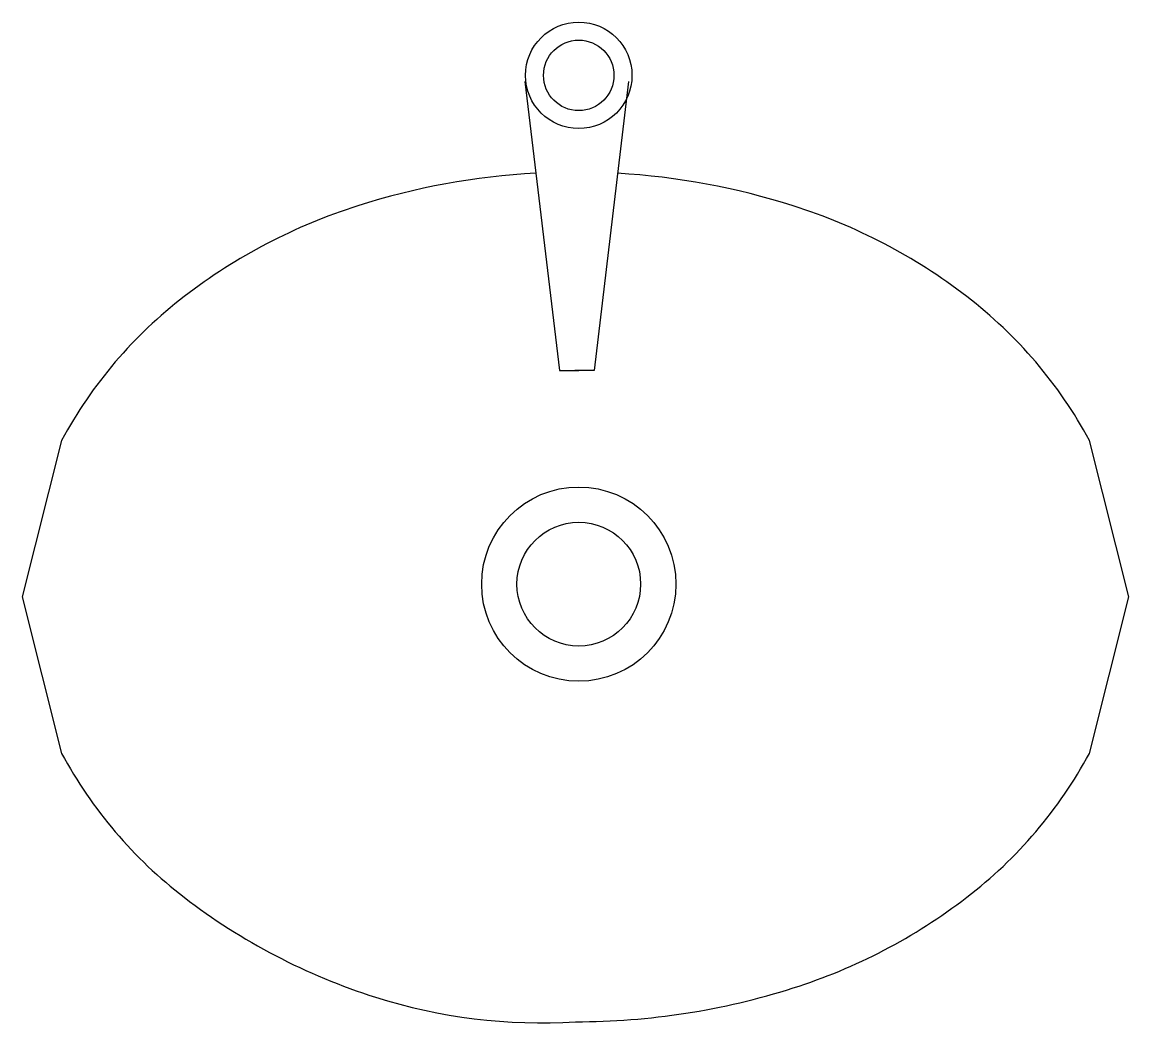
# Model space of a CAD drawing. Extents: x 4.077 to 4.507, y 5.224 to 5.613.
import ezdxf

# ---------------------------------------------------------------- set-up
doc = ezdxf.new("R2010")
doc.units = 0
doc.header["$LTSCALE"] = 0.3
doc.layers.get('0').update_dxf_attribs({"linetype": 'CONTINUOUS'})

msp = doc.modelspace()

# ---------------------------------------------------------------- linework, layer by layer
at = {"color": 0, "linetype": 'CONTINUOUS'}
for p, q in [((4.27186, 5.58999), (4.28527, 5.4778)), ((4.31218, 5.58999), (4.29877, 5.4778)), ((4.28527, 5.4778), (4.29281, 5.4778)), ((4.29877, 5.4778), (4.29123, 5.4778))]:
    msp.add_line(p, q, dxfattribs=at)
for points in [[(4.27611, 5.55442, 0.063208), (4.20694, 5.54172, 0.086915), (4.13951, 5.50651, 0.105716), (4.0919, 5.45062), (4.07654, 5.38984)], [(4.07654, 5.38984), (4.0919, 5.32907, 0.105716), (4.13951, 5.27317, 0.086915), (4.21381, 5.23438, 0.093124), (4.29154, 5.22484, 0.077098), (4.37614, 5.23796, 0.086915), (4.44357, 5.27317, 0.105716), (4.49119, 5.32907), (4.50654, 5.38984), (4.49119, 5.45062, 0.105716), (4.44357, 5.50651, 0.086915), (4.37614, 5.54172, 0.062356), (4.30792, 5.55436, 0.077098)]]:
    msp.add_lwpolyline(points, format="xyb", dxfattribs=at)
for centre, radius in [((4.29281, 5.59239), 0.02067), ((4.29281, 5.59239), 0.01369), ((4.29281, 5.3948), 0.03772), ((4.29281, 5.3948), 0.02403)]:
    msp.add_circle(centre, radius, dxfattribs=at)

doc.saveas('drawing.dxf')
